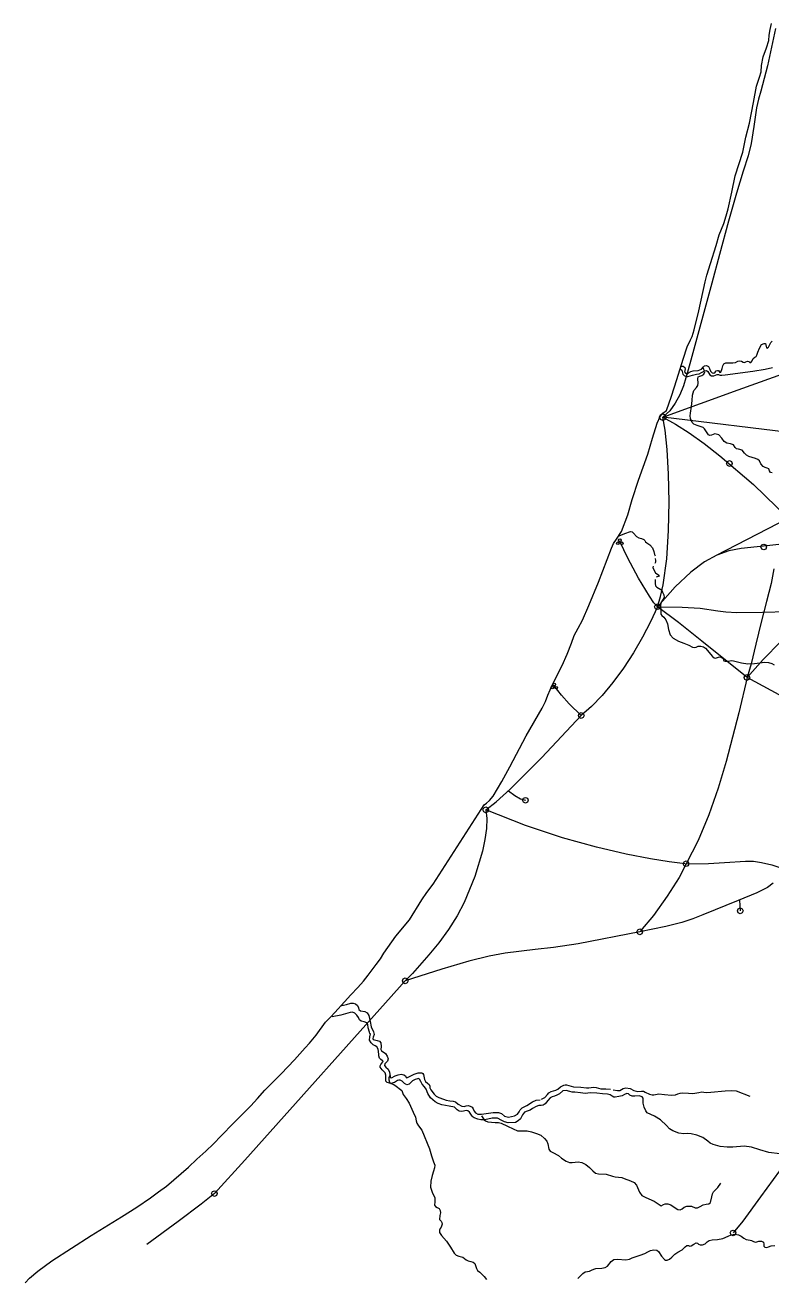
# Model space of a CAD drawing. Extents: x 59 to 518, y 17 to 555.
# Drawn here: x 58.8 to 219.2, y 16.7 to 287 of the extents above; entities that cross this region are included whole.
import ezdxf

# ---------------------------------------------------------------- set-up
doc = ezdxf.new("R2010")
doc.units = 0

msp = doc.modelspace()

# ---------------------------------------------------------------- linework, layer by layer
at = {"layer": '1'}
for p, q in [((218.793531, 286.11229), (219.101814, 287.34542)), ((219.926048, 286.302582), (218.247403, 278.262422)), ((218.485204, 283.704584), (218.573354, 284.87916)), ((218.573354, 284.87916), (218.793531, 286.11229)), ((217.310768, 280.18109), (218.044894, 282.17759)), ((218.044894, 282.17759), (218.485204, 283.704584)), ((216.929064, 278.36054), (217.310768, 280.18109)), ((215.894104, 273.91966), (216.518079, 275.83572)), ((216.518079, 275.83572), (216.833638, 276.987935)), ((218.247403, 278.262422), (216.82355, 272.851641)), ((216.833638, 276.987935), (216.929064, 278.36054)), ((215.226209, 270.37403), (215.894104, 273.91966)), ((214.337737, 265.96988), (215.226209, 270.37403)), ((216.30925, 271.137069), (215.896569, 269.239218)), ((216.82355, 272.851641), (216.30925, 271.137069)), ((215.896569, 269.239218), (215.272435, 265.244304)), ((213.581559, 262.97489), (214.337737, 265.96988)), ((215.272435, 265.244304), (214.743881, 261.568158)), ((212.935624, 259.74486), (213.581559, 262.97489)), ((211.291334, 254.63594), (212.935624, 259.74486)), ((214.743881, 261.568158), (214.10364, 258.912041)), ((214.10364, 258.912041), (213.003433, 255.641486)), ((210.572108, 251.127178), (211.291334, 254.63594)), ((213.003433, 255.641486), (211.57736, 250.93239)), ((209.764514, 247.53031), (210.572108, 251.127178)), ((211.57736, 250.93239), (209.81599, 244.865141)), ((208.825069, 244.3592), (209.340829, 246.024394)), ((209.340829, 246.024394), (209.764514, 247.53031)), ((207.863044, 241.923716), (208.825069, 244.3592)), ((209.81599, 244.865141), (207.883123, 237.754661)), ((207.213229, 239.6909), (207.863044, 241.923716)), ((206.007439, 235.798885), (207.213229, 239.6909)), ((205.178458, 233.291501), (206.007439, 235.798885)), ((207.883123, 237.754661), (206.25823, 231.533741)), ((204.801649, 231.85819), (205.178458, 233.291501)), ((206.25823, 231.533741), (201.74198, 214.992341)), ((203.508456, 225.611154), (204.801649, 231.85819)), ((202.472196, 221.516587), (203.508456, 225.611154)), ((200.994987, 217.884491), (201.691919, 219.36419)), ((201.691919, 219.36419), (202.025883, 220.076233)), ((202.025883, 220.076233), (202.472196, 221.516587)), ((218.951445, 218.830623), (219.216601, 219.108391)), ((200.113507, 215.24552), (200.994987, 217.884491)), ((215.95315, 216.077512), (216.145457, 216.736187)), ((216.145457, 216.736187), (216.492016, 217.621481)), ((216.492016, 217.621481), (216.966369, 218.374487)), ((216.966369, 218.374487), (217.531253, 218.620196)), ((217.531253, 218.620196), (217.784525, 218.57223)), ((217.784525, 218.57223), (217.890292, 218.339915)), ((217.890292, 218.339915), (218.035857, 217.668932)), ((218.035857, 217.668932), (218.208039, 217.555889)), ((218.208039, 217.555889), (218.437802, 217.783233)), ((218.437802, 217.783233), (218.951445, 218.830623)), ((198.772689, 210.88343), (200.113507, 215.24552)), ((199.711, 213.733), (200.140512, 213.700131)), ((200.140512, 213.700131), (200.436972, 213.470313)), ((201.74198, 214.992341), (201.205555, 212.911674)), ((204.050598, 213.109158), (204.486184, 213.601767)), ((204.486184, 213.601767), (204.724132, 213.817711)), ((204.724132, 213.817711), (205.131413, 213.84924)), ((205.131413, 213.84924), (205.538694, 213.65852)), ((205.538694, 213.65852), (205.776644, 213.207715)), ((208.487026, 213.207716), (208.621268, 213.764001)), ((208.621268, 213.764001), (208.867496, 214.205191)), ((208.867496, 214.205191), (209.281468, 214.463027)), ((209.281468, 214.463027), (209.918946, 214.469246)), ((209.918946, 214.469246), (210.767952, 214.415326)), ((210.767952, 214.415326), (211.368284, 214.536097)), ((211.368284, 214.536097), (211.842636, 214.787098)), ((211.842636, 214.787098), (212.275097, 214.844909)), ((212.275097, 214.844909), (212.654195, 214.801535)), ((212.654195, 214.801535), (212.998336, 214.607182)), ((212.998336, 214.607182), (213.294205, 214.512709)), ((213.294205, 214.512709), (213.596822, 214.659172)), ((213.596822, 214.659172), (213.899438, 214.805569)), ((213.899438, 214.805569), (214.195306, 214.710898)), ((214.195306, 214.710898), (214.438204, 214.522708)), ((214.438204, 214.522708), (214.648889, 214.537288)), ((214.648889, 214.537288), (214.948485, 214.887287)), ((214.948485, 214.887287), (215.136647, 215.335755)), ((215.136647, 215.335755), (215.529861, 215.654577)), ((215.529861, 215.654577), (215.784748, 215.808547)), ((215.784748, 215.808547), (215.95315, 216.077512)), ((197.62625, 207.271301), (198.772689, 210.88343)), ((199.501, 213.127), (199.828333, 212.84447)), ((199.828333, 212.84447), (199.962785, 212.287038)), ((199.962785, 212.287038), (200.03178, 211.995434)), ((200.03178, 211.995434), (200.322132, 211.718714)), ((201.205555, 212.911674), (200.172077, 209.471914)), ((200.322132, 211.718714), (200.727908, 211.5301)), ((200.485346, 212.813663), (200.424922, 212.489587)), ((200.424922, 212.489587), (200.582183, 212.203314)), ((200.436972, 213.470313), (200.564032, 213.142005)), ((200.564032, 213.142005), (200.485346, 212.813663)), ((200.582183, 212.203314), (200.8847, 212.090012)), ((200.727908, 211.5301), (201.143175, 211.502815)), ((200.8847, 212.090012), (201.260044, 212.28485)), ((201.143175, 211.502815), (202.12491, 211.799059)), ((201.260044, 212.28485), (201.727672, 212.571619)), ((201.727672, 212.571619), (202.292269, 212.697026)), ((202.12491, 211.799059), (202.991025, 211.976242)), ((202.292269, 212.697026), (203.324494, 212.813663)), ((202.991025, 211.976242), (203.54268, 212.059586)), ((203.228567, 211.017215), (203.349724, 211.419856)), ((203.299122, 210.035262), (203.228567, 211.017215)), ((203.324494, 212.813663), (204.050598, 213.109158)), ((203.349724, 211.419856), (203.658602, 211.607592)), ((203.54268, 212.059586), (204.017605, 212.342425)), ((203.658602, 211.607592), (204.132293, 211.708827)), ((204.017605, 212.342425), (204.729597, 212.740358)), ((204.132293, 211.708827), (204.562857, 211.987003)), ((204.733733, 212.5205), (204.428361, 213.387702)), ((204.562857, 211.987003), (204.733733, 212.5205)), ((204.729597, 212.740358), (205.136097, 212.790099)), ((205.136097, 212.790099), (205.402965, 212.549858)), ((205.402965, 212.549858), (205.871188, 211.850522)), ((205.776644, 213.207715), (205.982269, 212.675286)), ((205.871188, 211.850522), (206.232928, 211.674602)), ((205.982269, 212.675286), (206.328122, 212.314836)), ((206.232928, 211.674602), (206.686015, 211.661566)), ((206.328122, 212.314836), (206.698184, 212.201242)), ((206.686015, 211.661566), (207.443075, 211.902733)), ((206.698184, 212.201242), (206.976434, 212.409381)), ((206.976434, 212.409381), (207.206186, 212.708007)), ((207.206186, 212.708007), (207.469572, 212.823277)), ((207.443075, 211.902733), (207.667486, 211.962049)), ((207.469572, 212.823277), (207.708816, 212.766171)), ((207.667486, 211.962049), (207.814905, 211.868999)), ((207.708816, 212.766171), (207.866138, 212.54767)), ((207.814905, 211.868999), (208.052402, 211.752318)), ((207.866138, 212.54767), (207.999317, 212.373288)), ((207.999317, 212.373288), (208.17645, 212.433194)), ((208.052402, 211.752318), (208.44382, 211.752318)), ((208.17645, 212.433194), (208.487026, 213.207716)), ((208.44382, 211.752318), (209.149465, 211.868999)), ((209.149465, 211.868999), (215.102575, 212.653575)), ((211.94003, 208.663323), (223.316655, 212.742727)), ((215.102575, 212.653575), (217.726709, 213.041542)), ((217.726709, 213.041542), (219.324921, 213.457444)), ((195.75438, 202.76146), (211.94003, 208.663323)), ((200.172077, 209.471914), (199.401754, 207.574157)), ((202.118642, 207.490377), (202.375552, 208.466112)), ((202.375552, 208.466112), (202.97201, 209.153586)), ((202.97201, 209.153586), (203.23419, 209.59234)), ((203.23419, 209.59234), (203.299122, 210.035262)), ((196.551249, 204.21665), (197.62625, 207.271301)), ((198.426541, 205.734767), (197.219562, 204.086457)), ((199.401754, 207.574157), (198.426541, 205.734767)), ((201.913149, 205.016793), (202.015719, 206.320172)), ((202.015719, 206.320172), (202.118642, 207.490377)), ((194.520669, 201.49674), (195.172562, 202.891289)), ((195.028559, 202.761), (195.241196, 203.283639)), ((195.241196, 202.235274), (195.028559, 202.761)), ((195.172562, 202.891289), (195.762047, 203.645946)), ((195.241196, 203.283639), (195.754927, 203.500421)), ((197.219562, 204.086457), (195.75394, 202.761941)), ((195.75395, 202.76098), (195.754, 202.761)), ((196.226506, 199.990832), (195.75395, 202.76098)), ((195.754, 202.761), (198.454663, 201.271048)), ((225.98278, 199.04284), (195.75438, 202.76146)), ((195.754927, 203.500421), (196.268866, 203.283553)), ((195.762047, 203.645946), (196.551249, 204.21665)), ((196.268866, 203.283553), (196.482, 202.761)), ((196.482, 202.761), (196.269011, 202.235274)), ((201.582928, 203.035848), (201.656592, 203.596732)), ((201.682433, 202.48469), (201.582928, 203.035848)), ((201.656592, 203.596732), (201.913149, 205.016793)), ((193.505066, 198.260624), (194.520669, 201.49674)), ((195.754927, 202.018052), (195.241196, 202.235274)), ((196.269011, 202.235274), (195.754927, 202.018052)), ((198.454663, 201.271048), (201.424, 199.373853)), ((202.015719, 201.606012), (201.682433, 202.48469)), ((202.391942, 201.273029), (202.015719, 201.606012)), ((203.100116, 200.940013), (202.391942, 201.273029)), ((204.376859, 200.507112), (203.100116, 200.940013)), ((204.691221, 200.277016), (204.376859, 200.507112)), ((205.00555, 199.840543), (204.691221, 200.277016)), ((192.489729, 194.83031), (193.505066, 198.260624)), ((196.651105, 195.776624), (196.226506, 199.990832)), ((201.424, 199.373853), (204.622705, 197.098569)), ((205.557249, 198.937962), (205.00555, 199.840543)), ((205.831514, 198.802666), (205.557249, 198.937962)), ((206.173112, 198.912606), (205.831514, 198.802666)), ((206.942959, 199.200781), (206.173112, 198.912606)), ((207.744957, 198.964817), (206.942959, 199.200781)), ((208.431329, 198.257103), (207.744957, 198.964817)), ((208.931563, 197.510803), (208.431329, 198.257103)), ((209.509059, 197.158203), (208.931563, 197.510803)), ((190.50637, 189.19046), (192.489729, 194.83031)), ((196.962927, 190.50845), (196.651105, 195.776624)), ((204.622705, 197.098569), (208.011475, 194.47435)), ((210.259552, 197.014005), (209.509059, 197.158203)), ((210.894419, 196.79202), (210.259552, 197.014005)), ((211.279346, 196.241071), (210.894419, 196.79202)), ((211.544056, 195.966125), (211.279346, 196.241071)), ((211.972509, 195.848342), (211.544056, 195.966125)), ((212.774239, 195.666176), (211.972509, 195.848342)), ((213.306359, 195.012261), (212.774239, 195.666176)), ((213.689215, 194.596211), (213.306359, 195.012261)), ((208.011475, 194.47435), (215.201987, 188.295722)), ((209.435211, 192.807), (209.612702, 193.244708)), ((209.612702, 192.370791), (209.435211, 192.807)), ((209.612702, 193.244708), (210.041282, 193.425771)), ((210.041282, 192.188582), (209.612702, 192.370791)), ((210.041282, 193.425771), (210.46966, 193.244721)), ((210.469553, 192.370791), (210.041282, 192.188582)), ((210.647, 192.807), (210.469553, 192.370791)), ((210.46966, 193.244721), (210.647, 192.807)), ((214.249904, 194.278618), (213.689215, 194.596211)), ((215.615989, 193.861151), (214.249904, 194.278618)), ((216.175821, 193.659384), (215.615989, 193.861151)), ((216.514332, 193.389488), (216.175821, 193.659384)), ((216.796729, 192.762251), (216.514332, 193.389488)), ((217.296927, 192.132499), (216.796729, 192.762251)), ((217.720309, 191.907036), (217.296927, 192.132499)), ((197.097146, 184.576405), (196.962927, 190.50845)), ((218.182089, 191.818925), (217.720309, 191.907036)), ((218.508683, 191.625653), (218.182089, 191.818925)), ((218.676329, 191.216252), (218.508683, 191.625653)), ((218.8535, 190.846339), (218.676329, 191.216252)), ((219.208669, 190.771535), (218.8535, 190.846339)), ((189.189499, 185.05662), (190.50637, 189.19046)), ((215.201987, 188.295722), (222.6811, 181.0712)), ((188.200974, 181.741619), (189.189499, 185.05662)), ((196.988942, 178.370582), (197.097146, 184.576405)), ((186.841769, 178.19299), (188.200974, 181.741619)), ((207.2816, 173.10164), (222.681, 181.07123)), ((185.165519, 175.599861), (185.767429, 176.554116)), ((185.767429, 176.554116), (186.841769, 178.19299)), ((185.814082, 175.652), (185.895309, 175.853303)), ((185.895309, 175.853303), (186.091365, 175.93528)), ((186.091365, 175.93528), (186.287421, 175.85316)), ((186.240082, 176.324), (186.321309, 176.525303)), ((186.321309, 176.124019), (186.240082, 176.324)), ((186.287421, 175.85316), (186.369, 175.652)), ((186.321309, 176.525303), (186.517365, 176.60728)), ((186.517365, 176.04072), (186.321309, 176.124019)), ((186.346, 177.231), (187.60356, 177.719949)), ((188.235468, 172.463495), (186.51656, 176.03993)), ((186.517365, 176.60728), (186.713421, 176.52516)), ((186.713597, 176.124019), (186.517365, 176.04072)), ((186.665082, 175.652), (186.746265, 175.853303)), ((186.713421, 176.52516), (186.795, 176.324)), ((186.795, 176.324), (186.713597, 176.124019)), ((186.746265, 175.853303), (186.942012, 175.93528)), ((186.942012, 175.93528), (187.138376, 175.85316)), ((187.138376, 175.85316), (187.22, 175.652)), ((187.60356, 177.719949), (188.80979, 178.208898)), ((188.80979, 178.208898), (189.152314, 178.098192)), ((189.152314, 178.098192), (189.472481, 177.820666)), ((189.472481, 177.820666), (190.10977, 177.092708)), ((190.10977, 177.092708), (190.575326, 176.828368)), ((190.575326, 176.828368), (191.166162, 176.659939)), ((191.166162, 176.659939), (191.673655, 176.497992)), ((191.673655, 176.497992), (191.88918, 176.253099)), ((191.88918, 176.253099), (192.012046, 175.984156)), ((192.012046, 175.984156), (192.308014, 175.774248)), ((192.308014, 175.774248), (192.98349, 175.34752)), ((196.573491, 172.281074), (196.988942, 178.370582)), ((228.9079, 176.32253), (218.7116, 175.20634)), ((181.954749, 167.31722), (184.683829, 174.56785)), ((184.683829, 174.56785), (185.165519, 175.599861)), ((185.895309, 175.452019), (185.814082, 175.652)), ((186.091365, 175.36872), (185.895309, 175.452019)), ((186.287597, 175.452019), (186.091365, 175.36872)), ((186.369, 175.652), (186.287597, 175.452019)), ((186.746265, 175.452019), (186.665082, 175.652)), ((186.942012, 175.36872), (186.746265, 175.452019)), ((187.138553, 175.452019), (186.942012, 175.36872)), ((187.22, 175.652), (187.138553, 175.452019)), ((192.98349, 175.34752), (193.522445, 174.692193)), ((193.522445, 174.692193), (193.804755, 173.87891)), ((193.804755, 173.87891), (193.941633, 173.217365)), ((193.941633, 173.217365), (194.07851, 172.973331)), ((207.337177, 173.125311), (204.659656, 171.650408)), ((209.92712, 174.035662), (207.337177, 173.125311)), ((212.583497, 174.564154), (209.92712, 174.035662)), ((218.7116, 175.20634), (212.583497, 174.564154)), ((216.806211, 174.858), (216.98379, 175.295708)), ((216.98379, 174.421615), (216.806211, 174.858)), ((216.98379, 175.295708), (217.411929, 175.476771)), ((217.411929, 174.239229), (216.98379, 174.421615)), ((217.411929, 175.476771), (217.840241, 175.295721)), ((217.840377, 174.421615), (217.411929, 174.239229)), ((217.840241, 175.295721), (218.018, 174.858)), ((218.018, 174.858), (217.840377, 174.421615)), ((190.53914, 168.135713), (188.235468, 172.463495)), ((193.66772, 170.743481), (193.600092, 170.465658)), ((193.600092, 170.465658), (193.709039, 170.06897)), ((194.150182, 171.606822), (194.009561, 171.29981)), ((194.078, 172.416), (194.159271, 171.975778)), ((194.159271, 171.975778), (194.150182, 171.606822)), ((195.785972, 166.697975), (196.573491, 172.281074)), ((204.659656, 171.650408), (201.740545, 169.428257)), ((192.842879, 164.253088), (190.53914, 168.135713)), ((193.709039, 170.06897), (194.171838, 169.329901)), ((194.113691, 167.896626), (194.081456, 166.979494)), ((194.171838, 169.329901), (194.899218, 168.802323)), ((194.934777, 168.557584), (194.297074, 168.365761)), ((194.899218, 168.802323), (194.934777, 168.557584)), ((201.740545, 169.428257), (198.42583, 166.276166)), ((219.618687, 170.185695), (219.02542, 167.026736)), ((179.869353, 162.258973), (181.954749, 167.31722)), ((194.081456, 166.979494), (194.192917, 166.541203)), ((194.192917, 166.541203), (194.472818, 166.220586)), ((194.472818, 166.220586), (195.28112, 165.71638)), ((198.42583, 166.276166), (194.5615, 162.01144)), ((195.232429, 164.218234), (195.785972, 166.697975)), ((195.28112, 165.71638), (195.584366, 165.447377)), ((195.584366, 165.447377), (195.704718, 165.173546)), ((195.704718, 165.173546), (195.941961, 164.538327)), ((219.02542, 167.026736), (218.02797, 163.13108)), ((178.46846, 159.132537), (179.869353, 162.258973)), ((193.812057, 162.852619), (192.842879, 164.253088)), ((194.56199, 162.01213), (193.812057, 162.852619)), ((193.956211, 162.015), (194.133834, 162.452708)), ((194.133834, 162.452708), (194.562282, 162.633771)), ((194.56156, 162.01138), (195.232429, 164.218234)), ((194.562282, 162.633771), (194.99066, 162.452721)), ((194.99066, 162.452721), (195.168, 162.015)), ((195.294086, 162.871676), (195.242625, 162.156815)), ((196.063845, 164.022436), (195.294086, 162.871676)), ((195.941961, 164.538327), (196.063845, 164.022436)), ((218.02797, 163.13108), (216.851347, 158.67988)), ((194.5615, 162.01144), (193.12136, 158.791088)), ((194.133834, 161.578615), (193.956211, 162.015)), ((194.562282, 161.396229), (194.133834, 161.578615)), ((199.090912, 158.636641), (194.56156, 162.01138)), ((194.990553, 161.578615), (194.562282, 161.396229)), ((194.563622, 162.01255), (199.891612, 161.947815)), ((195.168, 162.015), (194.990553, 161.578615)), ((195.242625, 162.156815), (195.344886, 161.247486)), ((195.344886, 161.247486), (195.293733, 160.678545)), ((195.293733, 160.678545), (195.301825, 160.430423)), ((195.301825, 160.430423), (195.550555, 160.148236)), ((195.550555, 160.148236), (195.984366, 159.769932)), ((195.984366, 159.769932), (196.403791, 159.200104)), ((199.891612, 161.947815), (203.788656, 161.688998)), ((203.788656, 161.688998), (207.580722, 161.121083)), ((207.580722, 161.121083), (209.309933, 160.900589)), ((209.309933, 160.900589), (211.623332, 160.807773)), ((211.623332, 160.807773), (217.159281, 160.854824)), ((217.159281, 160.854824), (222.50175, 160.961539)), ((176.728534, 155.807522), (177.519639, 157.41583)), ((177.519639, 157.41583), (178.46846, 159.132537)), ((193.12136, 158.791088), (191.384002, 155.456143)), ((196.403791, 159.200104), (196.755813, 158.345785)), ((196.755813, 158.345785), (196.987415, 157.114006)), ((196.987415, 157.114006), (197.345886, 155.947175)), ((204.100149, 154.621684), (199.090912, 158.636641)), ((216.851347, 158.67988), (215.748413, 153.975016)), ((175.21706, 151.79292), (176.097239, 154.21191)), ((176.097239, 154.21191), (176.728534, 155.807522)), ((191.384002, 155.456143), (189.411638, 152.106522)), ((197.345886, 155.947175), (197.968972, 155.246933)), ((197.968972, 155.246933), (199.142885, 154.597996)), ((199.142885, 154.597996), (200.239978, 154.179955)), ((200.239978, 154.179955), (201.298705, 153.761915)), ((213.85356, 146.80178), (204.100149, 154.621684)), ((221.115599, 154.573747), (217.3145, 150.651305)), ((174.1171, 149.3704), (175.21706, 151.79292)), ((189.411638, 152.106522), (187.266482, 148.84214)), ((201.298705, 153.761915), (202.113265, 153.316843)), ((202.113265, 153.316843), (202.547168, 153.232038)), ((202.547168, 153.232038), (202.889725, 153.343521)), ((202.889725, 153.343521), (203.303433, 153.517236)), ((203.303433, 153.517236), (203.890378, 153.553203)), ((203.890378, 153.553203), (204.47732, 153.431677)), ((204.47732, 153.431677), (204.891025, 153.132913)), ((204.891025, 153.132913), (206.379035, 151.300943)), ((215.748413, 153.975016), (214.741654, 149.765859)), ((172.13767, 145.4133), (174.1171, 149.3704)), ((187.266482, 148.84214), (185.010747, 145.762915)), ((206.379035, 151.300943), (206.764091, 151.001744)), ((206.764091, 151.001744), (207.057691, 150.949759)), ((207.057691, 150.949759), (207.457125, 151.093863)), ((207.457125, 151.093863), (207.939884, 151.218575)), ((207.939884, 151.218575), (208.393703, 151.11234)), ((208.393703, 151.11234), (208.712784, 150.878509)), ((208.712784, 150.878509), (208.791325, 150.620436)), ((208.791325, 150.620436), (208.865761, 150.416636)), ((208.865761, 150.416636), (209.15689, 150.286753)), ((209.15689, 150.286753), (209.869055, 150.305759)), ((209.869055, 150.305759), (210.407921, 150.477385)), ((210.407921, 150.477385), (210.946785, 150.413003)), ((210.946785, 150.413003), (212.627458, 149.940282)), ((212.627458, 149.940282), (214.006732, 149.749033)), ((217.3145, 150.651305), (213.8535, 146.80183)), ((214.741654, 149.765859), (213.85356, 146.80178)), ((214.006732, 149.749033), (215.463035, 149.784002)), ((215.463035, 149.784002), (217.657175, 150.084568)), ((217.657175, 150.084568), (218.436565, 150.062905)), ((218.436565, 150.062905), (219.158375, 149.83586)), ((219.158375, 149.83586), (219.688406, 149.512397)), ((213.8535, 146.80183), (212.079803, 139.235218)), ((213.214211, 146.801), (213.39179, 147.235621)), ((213.39179, 146.363468), (213.214211, 146.801)), ((213.39179, 147.235621), (213.819929, 147.416243)), ((213.819929, 146.182582), (213.39179, 146.363468)), ((213.819929, 147.416243), (214.248241, 147.235655)), ((214.248377, 146.363468), (213.819929, 146.182582)), ((222.437973, 142.156817), (213.8535, 146.80183)), ((214.248241, 147.235655), (214.426, 146.801)), ((214.426, 146.801), (214.248377, 146.363468)), ((171.03771, 142.99043), (171.505007, 144.161783)), ((171.505007, 144.161783), (172.13767, 145.4133)), ((171.716082, 144.619), (171.797309, 144.818981)), ((171.797309, 144.419019), (171.716082, 144.619)), ((171.797309, 144.818981), (171.993365, 144.90228)), ((171.993365, 144.33572), (171.797309, 144.419019)), ((171.993365, 144.90228), (172.189421, 144.819035)), ((172.189597, 144.419019), (171.993365, 144.33572)), ((172.140435, 145.288), (172.221486, 145.487981)), ((172.221486, 145.088019), (172.140435, 145.288)), ((172.189421, 144.819035), (172.271, 144.619)), ((172.271, 144.619), (172.189597, 144.419019)), ((172.221486, 145.487981), (172.417365, 145.57128)), ((172.417365, 145.00472), (172.221486, 145.088019)), ((172.417365, 145.57128), (172.613796, 145.488035)), ((172.613729, 145.088019), (172.417365, 145.00472)), ((173.947547, 143.009578), (172.419, 145.005)), ((172.566082, 144.619), (172.647309, 144.818981)), ((172.647309, 144.419019), (172.566082, 144.619)), ((172.695, 145.288), (172.613729, 145.088019)), ((172.613796, 145.488035), (172.695, 145.288)), ((172.647309, 144.818981), (172.843365, 144.90228)), ((172.843365, 144.33572), (172.647309, 144.419019)), ((172.843365, 144.90228), (173.039421, 144.819035)), ((173.039597, 144.419019), (172.843365, 144.33572)), ((173.039421, 144.819035), (173.121, 144.619)), ((173.121, 144.619), (173.039597, 144.419019)), ((185.010747, 145.762915), (182.706647, 142.968762)), ((169.82768, 140.243), (170.515111, 141.658252)), ((170.515111, 141.658252), (171.03771, 142.99043)), ((175.636125, 141.130875), (173.947547, 143.009578)), ((178.203, 138.636), (175.636125, 141.130875)), ((182.706647, 142.968762), (180.416393, 140.559598)), ((166.41774, 134.30224), (169.82768, 140.243)), ((169.764427, 129.618375), (178.2023, 138.636341)), ((177.596564, 138.636), (177.774055, 139.070621)), ((177.774055, 138.198292), (177.596564, 138.636)), ((177.774055, 139.070621), (178.202635, 139.251243)), ((178.202635, 138.017229), (177.774055, 138.198292)), ((180.416393, 140.559598), (178.2022, 138.63534)), ((178.202635, 139.251243), (178.630704, 139.070655)), ((178.630729, 138.198292), (178.202635, 138.017229)), ((178.630704, 139.070655), (178.808, 138.636)), ((178.808, 138.636), (178.630729, 138.198292)), ((212.079803, 139.235218), (209.345807, 128.749822)), ((162.89808, 127.59419), (166.41774, 134.30224)), ((161.124495, 124.416285), (162.89808, 127.59419)), ((162.942803, 122.786451), (169.764427, 129.618375)), ((209.345807, 128.749822), (207.599103, 123.017928)), ((159.26836, 121.32146), (161.124495, 124.416285)), ((159.967986, 120.084909), (162.942803, 122.786451)), ((162.585658, 122.44726), (163.971984, 121.43638)), ((207.599103, 123.017928), (205.588808, 117.282755)), ((156.73859, 118.46362), (157.370855, 119.41259)), ((157.270055, 118.790708), (157.698635, 118.971771)), ((157.370855, 119.41259), (157.83855, 119.78371)), ((157.6978, 118.353041), (159.967986, 120.084909)), ((157.698635, 118.971771), (158.126704, 118.790721)), ((157.83855, 119.78371), (158.512046, 120.3478)), ((158.512046, 120.3478), (159.26836, 121.32146)), ((163.971984, 121.43638), (165.168119, 120.7414)), ((165.168119, 120.7414), (166.222438, 120.4255)), ((165.617211, 120.425), (165.794834, 120.862708)), ((165.794834, 119.987292), (165.617211, 120.425)), ((165.794834, 120.862708), (166.223282, 121.043771)), ((166.223282, 119.806229), (165.794834, 119.987292)), ((166.223282, 121.043771), (166.65166, 120.862721)), ((166.651553, 119.987292), (166.223282, 119.806229)), ((166.829, 120.425), (166.651553, 119.987292)), ((166.65166, 120.862721), (166.829, 120.425)), ((146.39909, 102.40342), (156.73859, 118.46362)), ((157.092564, 118.353), (157.270055, 118.790708)), ((157.270055, 117.915292), (157.092564, 118.353)), ((157.698635, 117.734229), (157.270055, 117.915292)), ((157.697578, 118.35188), (157.901278, 116.480075)), ((166.204566, 115.002701), (157.6978, 118.353041)), ((158.12673, 117.915292), (157.698635, 117.734229)), ((157.901278, 116.480075), (157.836324, 114.347502)), ((158.126704, 118.790721), (158.304, 118.353)), ((158.304, 118.353), (158.12673, 117.915292)), ((205.588808, 117.282755), (203.307087, 111.786443)), ((157.836324, 114.347502), (157.525664, 111.996043)), ((174.189502, 112.35176), (166.204566, 115.002701)), ((157.525664, 111.996043), (156.992245, 109.467582)), ((181.463852, 110.322334), (174.189502, 112.35176)), ((203.307087, 111.786443), (200.7461, 106.77113)), ((156.992245, 109.467582), (155.348928, 104.047187)), ((187.838862, 108.836541), (181.463852, 110.322334)), ((193.125778, 107.816498), (187.838862, 108.836541)), ((197.135842, 107.184322), (193.125778, 107.816498)), ((200.5704, 106.772041), (197.135842, 107.184322)), ((200.7461, 106.77113), (199.246478, 103.837429)), ((200.143917, 106.773), (200.321055, 107.209385)), ((200.321055, 106.335292), (200.143917, 106.773)), ((200.321055, 107.209385), (200.749282, 107.391771)), ((200.749282, 106.154229), (200.321055, 106.335292)), ((200.747, 106.772), (205.530526, 106.848432)), ((200.749282, 107.391771), (201.17766, 107.209596)), ((201.177553, 106.335292), (200.749282, 106.154229)), ((201.355, 106.773), (201.177553, 106.335292)), ((201.17766, 107.209596), (201.355, 106.773)), ((205.530526, 106.848432), (209.024092, 107.023161)), ((209.024092, 107.023161), (213.510638, 107.340105)), ((213.510638, 107.340105), (215.188261, 107.318617)), ((215.188261, 107.318617), (216.945214, 107.068021)), ((216.945214, 107.068021), (219.12382, 106.506466)), ((219.12382, 106.506466), (222.0664, 105.5521)), ((155.348928, 104.047187), (153.089958, 98.42138)), ((199.246478, 103.837429), (196.698779, 99.789565)), ((143.97939, 98.99595), (145.065281, 100.576522)), ((145.065281, 100.576522), (146.39909, 102.40342)), ((215.92777, 100.548595), (211.954509, 98.866748)), ((218.23327, 101.64244), (215.92777, 100.548595)), ((219.452075, 102.583895), (218.23327, 101.64244)), ((141.33921, 94.70371), (143.97939, 98.99595)), ((153.089958, 98.42138), (151.586178, 95.549599)), ((196.698779, 99.789565), (193.720735, 95.629659)), ((211.954509, 98.866748), (204.34197, 95.77752)), ((212.1772, 98.954541), (212.382516, 96.653021)), ((138.36953, 91.18546), (141.33921, 94.70371)), ((151.586178, 95.549599), (149.700395, 92.63576)), ((193.720735, 95.629659), (190.93008, 92.35983)), ((202.195999, 94.936448), (199.851162, 94.173134)), ((204.34197, 95.77752), (202.195999, 94.936448)), ((211.777564, 96.6523), (211.955055, 97.088685)), ((211.955055, 96.214592), (211.777564, 96.6523)), ((211.955055, 97.088685), (212.383635, 97.271071)), ((212.383635, 96.033529), (211.955055, 96.214592)), ((212.383635, 97.271071), (212.811704, 97.088709)), ((212.811597, 96.214592), (212.383635, 96.033529)), ((212.989, 96.6523), (212.811597, 96.214592)), ((212.811704, 97.088709), (212.989, 96.6523)), ((149.700395, 92.63576), (147.612148, 89.810846)), ((190.79287, 92.14886), (177.51827, 89.56724)), ((190.187917, 92.1491), (190.365364, 92.586808)), ((190.365364, 91.711392), (190.187917, 92.1491)), ((190.365364, 92.586808), (190.793635, 92.767871)), ((196.364454, 93.304847), (190.79287, 92.14886)), ((190.793635, 92.767871), (191.221704, 92.586821)), ((191.399, 92.1491), (191.221597, 91.711392)), ((191.221704, 92.586821), (191.399, 92.1491)), ((199.851162, 94.173134), (196.364454, 93.304847)), ((135.83977, 87.55644), (138.36953, 91.18546)), ((147.612148, 89.810846), (145.500977, 87.205837)), ((177.51827, 89.56724), (172.274702, 88.786115)), ((190.793635, 91.530329), (190.365364, 91.711392)), ((191.221597, 91.711392), (190.793635, 91.530329)), ((135.056074, 86.345181), (135.83977, 87.55644)), ((145.500977, 87.205837), (141.928024, 83.179461)), ((158.43251, 86.914658), (154.054736, 85.827545)), ((161.903345, 87.567569), (158.43251, 86.914658)), ((168.284392, 88.316796), (161.903345, 87.567569)), ((172.274702, 88.786115), (168.284392, 88.316796)), ((132.43018, 82.82535), (134.18983, 85.13392)), ((134.18983, 85.13392), (135.056074, 86.345181)), ((148.229972, 84.11973), (140.41817, 81.60471)), ((154.054736, 85.827545), (148.229972, 84.11973)), ((140.417858, 81.60448), (105.965545, 43.039367)), ((130.22991, 80.18517), (131.45387, 81.50513)), ((131.45387, 81.50513), (132.43018, 82.82535)), ((139.812211, 81.6054), (139.989834, 82.041609)), ((139.989834, 81.167692), (139.812211, 81.6054)), ((139.989834, 82.041609), (140.418282, 82.223818)), ((140.418282, 80.986629), (139.989834, 81.167692)), ((141.928024, 83.179461), (140.417858, 81.60448)), ((140.418282, 82.223818), (140.84666, 82.041615)), ((140.846553, 81.167692), (140.418282, 80.986629)), ((141.024, 81.6054), (140.846553, 81.167692)), ((140.84666, 82.041615), (141.024, 81.6054)), ((127.3703, 77.10578), (128.717554, 78.603934)), ((128.717554, 78.603934), (130.22991, 80.18517)), ((125.28045, 74.79721), (127.3703, 77.10578)), ((126.528205, 76.20902), (127.792689, 76.513466)), ((127.792689, 76.513466), (128.737295, 76.799921)), ((128.737295, 76.799921), (129.194306, 76.837514)), ((129.194306, 76.837514), (129.728509, 76.639231)), ((129.728509, 76.639231), (130.172093, 76.275055)), ((130.172093, 76.275055), (130.357245, 75.814968)), ((130.357245, 75.814968), (130.465145, 75.415261)), ((123.30067, 72.7063), (124.331704, 73.83338)), ((124.331704, 73.83338), (125.28045, 74.79721)), ((126.580629, 74.258983), (124.694068, 73.88451)), ((128.553448, 74.807022), (126.580629, 74.258983)), ((129.083496, 74.847357), (128.553448, 74.807022)), ((129.597405, 74.649467), (129.083496, 74.847357)), ((130.035775, 74.256511), (129.597405, 74.649467)), ((130.339208, 73.711652), (130.035775, 74.256511)), ((130.592904, 73.228232), (130.339208, 73.711652)), ((130.465145, 75.415261), (130.756897, 75.162595)), ((130.900609, 72.949963), (130.592904, 73.228232)), ((130.756897, 75.162595), (131.700265, 74.992292)), ((131.700265, 74.992292), (132.189732, 74.745673)), ((132.189732, 74.745673), (132.560072, 74.154666)), ((132.560072, 74.154666), (132.876425, 72.832592)), ((121.265725, 69.95698), (123.30067, 72.7063)), ((131.548528, 72.792315), (130.900609, 72.949963)), ((132.124789, 72.590527), (131.548528, 72.792315)), ((132.354976, 72.215172), (132.124789, 72.590527)), ((132.462881, 71.488188), (132.354976, 72.215172)), ((132.700697, 70.545832), (132.462881, 71.488188)), ((132.823061, 70.31402), (132.700697, 70.545832)), ((132.94989, 70.235698), (132.823061, 70.31402)), ((132.876425, 72.832592), (133.118298, 71.715613)), ((133.118298, 71.715613), (133.601735, 70.658432)), ((133.601735, 70.658432), (133.761675, 70.095356)), ((118.90084, 67.20792), (119.866672, 68.221477)), ((119.866672, 68.221477), (121.265725, 69.95698)), ((132.756464, 68.882991), (132.810411, 69.578165)), ((133.06516, 68.298247), (132.756464, 68.882991)), ((132.810411, 69.578165), (132.94989, 70.235698)), ((133.535846, 67.874832), (133.06516, 68.298247)), ((133.499077, 69.532012), (133.421951, 69.190954)), ((133.421951, 69.190954), (133.54829, 68.983708)), ((133.761675, 70.095356), (133.499077, 69.532012)), ((133.967871, 67.663645), (133.535846, 67.874832)), ((133.54829, 68.983708), (134.382783, 68.795766)), ((134.29543, 67.40981), (133.967871, 67.663645)), ((134.382783, 68.795766), (134.864131, 68.63108)), ((134.864131, 68.63108), (135.132126, 68.30986)), ((135.132126, 68.30986), (135.217101, 67.520476)), ((116.604837, 64.650862), (118.90084, 67.20792)), ((134.558199, 66.923605), (134.29543, 67.40981)), ((134.716464, 65.880355), (134.558199, 66.923605)), ((134.728266, 65.453497), (134.716464, 65.880355)), ((134.896601, 65.015525), (134.728266, 65.453497)), ((135.162104, 64.664336), (134.896601, 65.015525)), ((135.217101, 67.520476), (135.135918, 66.870484)), ((135.135918, 66.870484), (135.272713, 66.593872)), ((135.272713, 66.593872), (135.658778, 66.342196)), ((135.658778, 66.342196), (136.165415, 65.956064)), ((136.165415, 65.956064), (136.542968, 65.389917)), ((136.542968, 65.389917), (136.709055, 64.808227)), ((113.73125, 61.59877), (116.604837, 64.650862)), ((135.019969, 63.348641), (135.177544, 63.633874)), ((135.040623, 63.03609), (135.019969, 63.348641)), ((135.46541, 62.479584), (135.040623, 63.03609)), ((135.46541, 64.497825), (135.162104, 64.664336)), ((135.177544, 63.633874), (135.602067, 64.173535)), ((135.63896, 64.386745), (135.46541, 64.497825)), ((136.055783, 61.817817), (135.46541, 62.479584)), ((135.602067, 64.173535), (135.63896, 64.386745)), ((135.997576, 63.762163), (135.947234, 63.435667)), ((135.947234, 63.435667), (136.259205, 63.086416)), ((136.58129, 64.375466), (135.997576, 63.762163)), ((136.259205, 63.086416), (136.714673, 62.600862)), ((136.709055, 64.808227), (136.58129, 64.375466)), ((136.714673, 62.600862), (137.004182, 61.979842)), ((110.21124, 58.077), (113.73125, 61.59877)), ((136.226913, 61.297741), (136.055783, 61.817817)), ((136.214356, 60.637734), (136.226913, 61.297741)), ((136.255708, 60.053825), (136.214356, 60.637734)), ((136.545437, 59.723024), (136.255708, 60.053825)), ((137.308316, 59.542004), (136.545437, 59.723024)), ((136.911216, 60.846058), (136.843135, 60.301501)), ((136.843135, 60.301501), (136.986523, 59.832748)), ((137.145421, 61.337697), (136.911216, 60.846058)), ((136.986523, 59.832748), (137.38672, 59.568517)), ((137.004182, 61.979842), (137.145381, 60.992336)), ((137.145381, 60.992336), (137.196832, 60.814095)), ((137.196832, 60.814095), (137.437128, 60.771586)), ((138.071771, 59.773118), (137.308316, 59.542004)), ((137.38672, 59.568517), (137.939279, 59.332477)), ((137.437128, 60.771586), (138.272861, 61.154613)), ((138.748706, 60.178061), (138.071771, 59.773118)), ((138.272861, 61.154613), (138.850402, 61.426869)), ((139.006903, 60.288574), (138.748706, 60.178061)), ((138.850402, 61.426869), (139.511021, 61.517621)), ((139.346094, 60.248837), (139.006903, 60.288574)), ((139.760888, 60.014698), (139.346094, 60.248837)), ((139.511021, 61.517621), (140.096101, 61.426869)), ((140.245896, 59.542004), (139.760888, 60.014698)), ((140.096101, 61.426869), (140.447021, 61.154613)), ((140.759019, 59.235706), (140.245896, 59.542004)), ((140.447021, 61.154613), (140.600573, 60.860182)), ((140.600573, 60.860182), (140.769239, 60.732207)), ((140.769239, 60.732207), (141.574851, 61.154613)), ((141.974146, 60.119147), (141.239666, 59.377081)), ((141.574851, 61.154613), (142.353739, 61.578088)), ((142.557241, 60.435764), (141.974146, 60.119147)), ((142.353739, 61.578088), (143.215707, 61.828592)), ((143.010956, 60.578815), (142.557241, 60.435764)), ((143.2007, 60.602446), (143.010956, 60.578815)), ((143.449943, 60.464384), (143.2007, 60.602446)), ((143.215707, 61.828592), (143.941812, 61.822451)), ((143.759549, 60.0052), (143.449943, 60.464384)), ((144.02594, 59.363231), (143.759549, 60.0052)), ((143.941812, 61.822451), (144.185496, 61.696991)), ((144.185496, 61.696991), (144.313111, 61.475993)), ((144.313111, 61.475993), (144.544488, 60.430714)), ((144.544488, 60.430714), (144.777305, 59.982158)), ((144.777305, 59.982158), (145.198934, 59.623563)), ((145.198934, 59.623563), (145.550085, 59.307453)), ((108.685123, 56.34526), (110.21124, 58.077)), ((137.939279, 59.332477), (138.484298, 58.953628)), ((138.484298, 58.953628), (139.40037, 58.279467)), ((139.40037, 58.279467), (139.647055, 58.068832)), ((139.647055, 58.068832), (139.742696, 57.805379)), ((139.742696, 57.805379), (139.964108, 57.152697)), ((139.964108, 57.152697), (140.608278, 56.286013)), ((141.239666, 59.377081), (140.759019, 59.235706)), ((144.508495, 58.85091), (144.02594, 59.363231)), ((144.904487, 58.32646), (144.508495, 58.85091)), ((145.257088, 57.41334), (144.904487, 58.32646)), ((145.862008, 56.468381), (145.257088, 57.41334)), ((145.550085, 59.307453), (145.652032, 58.960518)), ((145.652032, 58.960518), (145.708669, 58.583156)), ((145.708669, 58.583156), (145.923891, 58.175763)), ((145.923891, 58.175763), (146.648715, 57.218766)), ((146.648715, 57.218766), (147.079042, 56.804562)), ((147.079042, 56.804562), (147.615101, 56.564983)), ((170.385671, 56.529715), (170.96969, 57.20484)), ((170.96969, 57.20484), (171.280343, 57.547276)), ((171.280343, 57.547276), (171.764761, 57.828726)), ((171.764761, 57.828726), (172.74134, 58.089605)), ((172.444188, 56.8362), (171.977101, 56.698827)), ((172.967049, 56.999513), (172.444188, 56.8362)), ((172.74134, 58.089605), (173.19693, 58.32257)), ((173.516896, 57.319062), (172.967049, 56.999513)), ((173.19693, 58.32257), (173.788383, 58.805036)), ((174.287448, 57.93157), (173.516896, 57.319062)), ((173.788383, 58.805036), (174.440159, 59.212362)), ((174.949834, 58.067301), (174.287448, 57.93157)), ((174.440159, 59.212362), (174.765063, 59.286397)), ((174.765063, 59.286397), (175.07672, 59.219905)), ((175.784988, 57.814095), (174.949834, 58.067301)), ((175.07672, 59.219905), (176.516579, 58.795073)), ((176.249354, 57.680828), (175.784988, 57.814095)), ((176.864927, 57.649922), (176.249354, 57.680828)), ((176.516579, 58.795073), (178.13741, 58.735895)), ((178.031118, 57.527287), (176.864927, 57.649922)), ((179.082479, 57.418279), (178.031118, 57.527287)), ((178.13741, 58.735895), (179.34545, 58.635221)), ((180.220098, 57.527287), (179.082479, 57.418279)), ((179.34545, 58.635221), (179.813559, 58.577989)), ((179.813559, 58.577989), (180.31193, 58.65652)), ((181.57379, 57.48491), (180.220098, 57.527287)), ((180.31193, 58.65652), (180.854336, 58.730477)), ((180.854336, 58.730477), (181.389134, 58.654712)), ((181.389134, 58.654712), (182.40601, 58.414515)), ((182.754448, 57.354426), (181.57379, 57.48491)), ((182.40601, 58.414515), (183.483304, 58.402829)), ((183.841884, 57.245463), (182.754448, 57.354426)), ((183.483304, 58.402829), (184.49974, 58.331613)), ((184.447614, 57.10266), (183.841884, 57.245463)), ((184.885928, 56.836197), (184.447614, 57.10266)), ((185.198979, 56.633069), (184.885928, 56.836197)), ((185.065178, 58.175852), (185.981471, 58.004138)), ((186.268108, 56.777283), (185.533759, 56.634365)), ((185.981471, 58.004138), (186.481075, 58.050738)), ((186.981024, 56.892641), (186.268108, 56.777283)), ((186.481075, 58.050738), (186.837178, 58.255227)), ((186.837178, 58.255227), (187.217357, 58.497579)), ((187.477778, 57.181565), (186.981024, 56.892641)), ((187.217357, 58.497579), (187.763528, 58.618455)), ((188.017789, 57.405843), (187.477778, 57.181565)), ((187.763528, 58.618455), (188.689608, 58.497232)), ((188.360721, 57.336644), (188.017789, 57.405843)), ((188.687448, 57.067618), (188.360721, 57.336644)), ((189.11929, 56.826132), (188.687448, 57.067618)), ((188.689608, 58.497232), (189.50505, 58.053439)), ((189.702474, 56.800478), (189.11929, 56.826132)), ((189.50505, 58.053439), (190.380818, 57.850945)), ((190.674638, 56.922274), (189.702474, 56.800478)), ((190.380818, 57.850945), (191.176154, 57.923)), ((191.301082, 56.706375), (190.674638, 56.922274)), ((191.176154, 57.923), (191.592774, 57.863943)), ((191.592774, 57.863943), (191.911168, 57.691843)), ((191.911168, 57.691843), (192.847305, 57.228779)), ((192.847305, 57.228779), (193.417356, 57.102832)), ((193.417356, 57.102832), (193.844038, 57.128458)), ((193.844038, 57.128458), (194.880938, 57.288795)), ((194.880938, 57.288795), (196.099338, 57.207833)), ((196.099338, 57.207833), (197.609225, 57.036428)), ((197.609225, 57.036428), (198.432165, 57.083066)), ((198.432165, 57.083066), (198.998458, 57.287561)), ((198.998458, 57.287561), (199.464107, 57.494685)), ((199.464107, 57.494685), (200.065652, 57.550203)), ((200.065652, 57.550203), (201.253758, 57.449838)), ((201.253758, 57.449838), (202.199996, 57.379547)), ((202.199996, 57.379547), (203.508708, 57.612468)), ((203.508708, 57.612468), (204.149199, 57.72642)), ((204.149199, 57.72642), (204.585827, 57.681921)), ((204.585827, 57.681921), (205.128156, 57.622538)), ((205.128156, 57.622538), (206.085748, 57.691842)), ((206.085748, 57.691842), (209.116281, 57.994349)), ((209.116281, 57.994349), (210.537089, 58.032162)), ((210.537089, 58.032162), (211.482178, 57.933847)), ((211.482178, 57.933847), (214.461728, 56.807077)), ((103.50177, 51.03733), (107.24156, 54.77677)), ((107.24156, 54.77677), (108.685123, 56.34526)), ((140.608278, 56.286013), (141.252448, 55.300267)), ((141.252448, 55.300267), (142.138537, 53.406383)), ((146.812478, 55.56761), (145.862008, 56.468381)), ((147.451423, 55.207144), (146.812478, 55.56761)), ((148.252425, 54.964582), (147.451423, 55.207144)), ((147.615101, 56.564983), (148.631895, 56.141298)), ((149.865408, 54.703659), (148.252425, 54.964582)), ((148.631895, 56.141298), (149.189405, 55.929885)), ((149.189405, 55.929885), (149.950841, 55.839321)), ((150.966953, 54.452702), (149.865408, 54.703659)), ((149.950841, 55.839321), (150.704725, 55.77113)), ((150.704725, 55.77113), (151.209374, 55.597008)), ((151.593308, 53.898269), (150.966953, 54.452702)), ((151.209374, 55.597008), (151.803271, 55.113659)), ((151.803271, 55.113659), (152.588552, 54.701968)), ((152.588552, 54.701968), (153.071778, 54.628084)), ((153.071778, 54.628084), (153.494481, 54.712552)), ((153.494481, 54.712552), (153.91487, 54.792897)), ((153.91487, 54.792897), (154.380569, 54.691474)), ((154.380569, 54.691474), (154.785812, 54.439106)), ((154.785812, 54.439106), (155.024831, 54.066617)), ((155.024831, 54.066617), (155.188349, 53.61885)), ((165.103362, 53.88582), (165.545034, 54.288073)), ((165.545034, 54.288073), (166.541581, 54.792277)), ((166.541581, 54.792277), (167.769995, 55.57844)), ((167.721208, 54.185435), (167.217001, 53.790898)), ((168.563505, 54.632801), (167.721208, 54.185435)), ((167.769995, 55.57844), (168.557751, 55.971191)), ((168.557751, 55.971191), (169.360621, 56.001597)), ((169.138592, 54.802426), (168.563505, 54.632801)), ((169.621968, 54.821139), (169.138592, 54.802426)), ((170.049382, 54.892751), (169.621968, 54.821139)), ((169.681, 56.1578), (170.385671, 56.529715)), ((170.493067, 55.186614), (170.049382, 54.892751)), ((171.062008, 55.857949), (170.493067, 55.186614)), ((171.558632, 56.432535), (171.062008, 55.857949)), ((171.977101, 56.698827), (171.558632, 56.432535)), ((185.533759, 56.634365), (185.198979, 56.633069)), ((191.52514, 56.412093), (191.301082, 56.706375)), ((191.538589, 55.971893), (191.52514, 56.412093)), ((191.539935, 55.284817), (191.538589, 55.971893)), ((191.743818, 54.427614), (191.539935, 55.284817)), ((192.061074, 53.651373), (191.743818, 54.427614)), ((142.138537, 53.406383), (142.589024, 52.286106)), ((142.589024, 52.286106), (142.782798, 51.512497)), ((142.782798, 51.512497), (142.926296, 51.006256)), ((151.964079, 53.628378), (151.593308, 53.898269)), ((152.529318, 53.552857), (151.964079, 53.628378)), ((153.551578, 53.725761), (152.529318, 53.552857)), ((153.870217, 53.674169), (153.551578, 53.725761)), ((154.199672, 53.357993), (153.870217, 53.674169)), ((154.761248, 52.516091), (154.199672, 53.357993)), ((154.983649, 52.279692), (154.761248, 52.516091)), ((155.243755, 52.177734), (154.983649, 52.279692)), ((155.188349, 53.61885), (155.487895, 53.201213)), ((156.028418, 51.883562), (155.243755, 52.177734)), ((155.487895, 53.201213), (155.998909, 52.934585)), ((155.998909, 52.934585), (156.796831, 52.939847)), ((156.675444, 51.707472), (156.028418, 51.883562)), ((157.489885, 51.731604), (156.675444, 51.707472)), ((156.796831, 52.939847), (159.293169, 53.291919)), ((156.796868, 52.59416), (157.360209, 51.7385)), ((157.360209, 51.7385), (157.657141, 51.495414)), ((159.080998, 52.056423), (157.489885, 51.731604)), ((157.657141, 51.495414), (158.165638, 51.30511)), ((160.204194, 52.104754), (159.080998, 52.056423)), ((159.293169, 53.291919), (160.44331, 53.313504)), ((161.154618, 51.593227), (160.204194, 52.104754)), ((160.44331, 53.313504), (161.065081, 53.102124)), ((161.065081, 53.102124), (161.709295, 52.518234)), ((161.751428, 51.279437), (161.154618, 51.593227)), ((161.709295, 52.518234), (162.595071, 52.297087)), ((162.595071, 52.297087), (163.90396, 52.617938)), ((163.90396, 52.617938), (164.520602, 52.97485)), ((164.698894, 51.483891), (164.092188, 51.192472)), ((164.520602, 52.97485), (164.850371, 53.423507)), ((165.143509, 51.932867), (164.698894, 51.483891)), ((164.850371, 53.423507), (165.103362, 53.88582)), ((165.589728, 52.802902), (165.143509, 51.932867)), ((166.021614, 53.379561), (165.589728, 52.802902)), ((166.626538, 53.611467), (166.021614, 53.379561)), ((167.217001, 53.790898), (166.626538, 53.611467)), ((192.40254, 53.207183), (192.061074, 53.651373)), ((193.975837, 52.534657), (192.40254, 53.207183)), ((195.209333, 51.762511), (193.975837, 52.534657)), ((196.52121, 50.501383), (195.209333, 51.762511)), ((100.86194, 48.2899), (103.50177, 51.03733)), ((142.926296, 51.006256), (143.266147, 50.476965)), ((143.266147, 50.476965), (143.991058, 49.500967)), ((143.991058, 49.500967), (145.601488, 45.471547)), ((158.165638, 51.30511), (159.695764, 51.174186)), ((159.695764, 51.174186), (160.430649, 51.135496)), ((160.430649, 51.135496), (160.984328, 50.98373)), ((160.984328, 50.98373), (162.363773, 50.380217)), ((162.515453, 51.11173), (161.751428, 51.279437)), ((162.363773, 50.380217), (163.561718, 49.77406)), ((164.092188, 51.192472), (162.515453, 51.11173)), ((163.561718, 49.77406), (164.518006, 49.392179)), ((164.518006, 49.392179), (165.655798, 49.373305)), ((165.655798, 49.373305), (166.612043, 49.371497)), ((166.612043, 49.371497), (167.508228, 49.1313)), ((167.508228, 49.1313), (168.60563, 48.798367)), ((168.60563, 48.798367), (169.521528, 48.405638)), ((197.182006, 49.831767), (196.52121, 50.501383)), ((197.854959, 49.356536), (197.182006, 49.831767)), ((199.156327, 48.859651), (197.854959, 49.356536)), ((200.263292, 48.75157), (199.156327, 48.859651)), ((201.01383, 48.773133), (200.263292, 48.75157)), ((201.827356, 48.699349), (201.01383, 48.773133)), ((203.029686, 48.44188), (201.827356, 48.699349)), ((97.56206, 44.98932), (99.211997, 46.598205)), ((99.211997, 46.598205), (100.86194, 48.2899)), ((169.521528, 48.405638), (170.347158, 47.690561)), ((170.347158, 47.690561), (170.812808, 47.148244)), ((170.812808, 47.148244), (171.051878, 46.553208)), ((171.051878, 46.553208), (171.243348, 45.445489)), ((204.318404, 47.94655), (203.029686, 48.44188)), ((205.39109, 47.159183), (204.318404, 47.94655)), ((205.902667, 46.735895), (205.39109, 47.159183)), ((206.545121, 46.409964), (205.902667, 46.735895)), ((208.055346, 46.006752), (206.545121, 46.409964)), ((209.587136, 45.862698), (208.055346, 46.006752)), ((213.210431, 46.037003), (210.80586, 45.890953)), ((214.77465, 45.86089), (213.210431, 46.037003)), ((93.82227, 41.57832), (95.650891, 43.283687)), ((95.650891, 43.283687), (97.56206, 44.98932)), ((145.601488, 45.471547), (146.074871, 44.012195)), ((146.074871, 44.012195), (146.487664, 42.734347)), ((171.243348, 45.445489), (171.53904, 45.012544)), ((171.53904, 45.012544), (172.098918, 44.700778)), ((172.098918, 44.700778), (173.296861, 44.067941)), ((173.296861, 44.067941), (173.951348, 43.494638)), ((173.951348, 43.494638), (174.967962, 42.8592)), ((210.80586, 45.890953), (209.587136, 45.862698)), ((216.56565, 45.317338), (214.77465, 45.86089)), ((218.484453, 44.726717), (216.56565, 45.317338)), ((220.856866, 44.394957), (218.484453, 44.726717)), ((89.09294, 37.51045), (93.82227, 41.57832)), ((105.965545, 43.039367), (99.407158, 35.86798)), ((146.487664, 40.722817), (146.16553, 39.779469)), ((146.487664, 42.734347), (146.729228, 41.969748)), ((146.691459, 41.398819), (146.487664, 40.722817)), ((146.729228, 41.969748), (146.691459, 41.398819)), ((174.967962, 42.8592), (175.683999, 42.575678)), ((175.683999, 42.575678), (176.286728, 42.526971)), ((176.286728, 42.526971), (177.525065, 42.687573)), ((177.525065, 42.687573), (178.31416, 42.548303)), ((178.31416, 42.548303), (179.186198, 42.122689)), ((179.186198, 42.122689), (179.999069, 41.457451)), ((179.999069, 41.457451), (180.676108, 40.785135)), ((180.676108, 40.785135), (181.292758, 40.278714)), ((222.140068, 42.638982), (216.751693, 35.192682)), ((145.903688, 38.556853), (145.853313, 37.288862)), ((146.16553, 39.779469), (145.903688, 38.556853)), ((181.292758, 40.278714), (181.924458, 40.111159)), ((181.924458, 40.111159), (183.535502, 40.019746)), ((183.535502, 40.019746), (184.904718, 39.627502)), ((184.904718, 39.627502), (185.475688, 39.461487)), ((185.475688, 39.461487), (186.213079, 39.385497)), ((186.213079, 39.385497), (186.92044, 39.309507)), ((186.92044, 39.309507), (187.401318, 39.143492)), ((187.401318, 39.143492), (188.760214, 38.630863)), ((188.760214, 38.630863), (189.564281, 38.249978)), ((189.564281, 38.249978), (190.058788, 37.695692)), ((207.565829, 37.170237), (208.179878, 38.096452)), ((85.683, 34.98069), (87.387838, 36.285788)), ((87.387838, 36.285788), (89.09294, 37.51045)), ((99.407158, 35.86798), (96.555934, 33.575279)), ((98.801211, 35.8696), (98.978834, 36.307308)), ((98.978834, 35.434979), (98.801211, 35.8696)), ((98.978834, 36.307308), (99.407282, 36.488371)), ((99.407282, 35.254357), (98.978834, 35.434979)), ((99.407282, 36.488371), (99.835548, 36.307321)), ((99.835553, 35.434979), (99.407282, 35.254357)), ((99.835548, 36.307321), (100.013, 35.8696)), ((100.013, 35.8696), (99.835553, 35.434979)), ((145.853313, 37.288862), (146.165579, 36.209387)), ((146.165579, 36.209387), (146.779499, 34.952665)), ((190.058788, 37.695692), (190.703003, 36.183954)), ((190.703003, 36.183954), (191.259282, 35.497307)), ((191.259282, 35.497307), (192.072438, 35.037872)), ((206.005364, 33.990832), (206.267301, 35.208047)), ((206.267301, 35.208047), (206.390729, 35.835556)), ((206.390729, 35.835556), (206.649888, 36.244022)), ((206.649888, 36.244022), (207.565829, 37.170237)), ((216.751693, 35.192682), (212.900077, 29.985179)), ((79.41345, 30.90964), (82.713192, 32.943975)), ((82.713192, 32.943975), (85.683, 34.98069)), ((96.555934, 33.575279), (91.631209, 29.878962)), ((146.729317, 34.118477), (146.709033, 33.362036)), ((146.709033, 33.362036), (146.910391, 33.109029)), ((146.779499, 34.952665), (146.729317, 34.118477)), ((146.910391, 33.109029), (147.293055, 32.908807)), ((147.293055, 32.908807), (147.686881, 32.654593)), ((147.686881, 32.654593), (147.907108, 32.264681)), ((192.072438, 35.037872), (193.914638, 34.241259)), ((193.914638, 34.241259), (194.971558, 33.506822)), ((194.971558, 33.506822), (195.384616, 33.234699)), ((195.384616, 33.234699), (195.857734, 33.506822)), ((195.857734, 33.506822), (196.241534, 33.692096)), ((196.241534, 33.692096), (196.814114, 33.666365)), ((196.814114, 33.666365), (197.431936, 33.459792)), ((197.431936, 33.459792), (197.951464, 33.10254)), ((197.951464, 33.10254), (198.948104, 32.439759)), ((198.948104, 32.439759), (199.45785, 32.380228)), ((199.45785, 32.380228), (199.884684, 32.622058)), ((199.884684, 32.622058), (200.335093, 32.970139)), ((200.335093, 32.970139), (200.891335, 33.174683)), ((200.891335, 33.174683), (201.897984, 33.185443)), ((201.897984, 33.185443), (202.703286, 32.842103)), ((202.703286, 32.842103), (203.189015, 32.82151)), ((203.189015, 32.82151), (203.750414, 33.10254)), ((203.750414, 33.10254), (204.397083, 33.434762)), ((204.397083, 33.434762), (205.058998, 33.577775)), ((205.058998, 33.577775), (205.630359, 33.705243)), ((205.630359, 33.705243), (206.005364, 33.990832)), ((72.92376, 26.83859), (79.41345, 30.90964)), ((91.631209, 29.878962), (84.892158, 24.92658)), ((147.856793, 31.136107), (147.766218, 30.291868)), ((147.766218, 30.291868), (148.098445, 29.929967)), ((147.961243, 31.753657), (147.856793, 31.136107)), ((147.907108, 32.264681), (147.961243, 31.753657)), ((148.098445, 29.929967), (148.268307, 29.66049)), ((212.900077, 29.985179), (210.840268, 27.432882)), ((147.895808, 28.386697), (147.746021, 27.996746)), ((147.746021, 27.996746), (147.792554, 27.485615)), ((147.792554, 27.485615), (148.178878, 26.867857)), ((148.098445, 28.640917), (147.895808, 28.386697)), ((148.309846, 29.285444), (148.098445, 28.640917)), ((148.268307, 29.66049), (148.309846, 29.285444)), ((210.237211, 27.4346), (210.414658, 27.869221)), ((210.414658, 26.997068), (210.237211, 27.4346)), ((210.388692, 27.00388), (211.176465, 27.132666)), ((210.414658, 27.869221), (210.842929, 28.049843)), ((210.842929, 28.049843), (211.271241, 27.869218)), ((211.176465, 27.132666), (211.964238, 27.049521)), ((211.271241, 27.869218), (211.449, 27.4346)), ((211.449, 27.4346), (211.271377, 26.997068)), ((211.964238, 27.049521), (212.585984, 26.708804)), ((64.45429, 21.45063), (72.92376, 26.83859)), ((148.178878, 26.867857), (149.266226, 25.650028)), ((149.266226, 25.650028), (150.111748, 24.372667)), ((150.111748, 24.372667), (150.907127, 23.073214)), ((199.860615, 23.809331), (200.54531, 24.433659)), ((200.54531, 24.433659), (200.925279, 24.693468)), ((200.925279, 24.693468), (201.229745, 24.697623)), ((201.229745, 24.697623), (201.520378, 24.600053)), ((201.520378, 24.600053), (201.863861, 24.645721)), ((201.863861, 24.645721), (202.437655, 25.019003)), ((202.437655, 25.019003), (202.921224, 25.289804)), ((202.921224, 25.289804), (203.185465, 25.233266)), ((203.185465, 25.233266), (203.404264, 25.019003)), ((203.404264, 25.019003), (203.739049, 24.833134)), ((203.739049, 24.833134), (204.270153, 24.866869)), ((204.270153, 24.866869), (204.831421, 25.097585)), ((204.831421, 25.097585), (205.256694, 25.50266)), ((205.256694, 25.50266), (205.699617, 25.826576)), ((205.699617, 25.826576), (206.323846, 25.924406)), ((206.323846, 25.924406), (207.511644, 25.983142)), ((207.511644, 25.983142), (208.609001, 26.225456)), ((208.609001, 26.225456), (209.766944, 26.708804)), ((209.766944, 26.708804), (210.388692, 27.00388)), ((210.842929, 26.816182), (210.414658, 26.997068)), ((211.271377, 26.997068), (210.842929, 26.816182)), ((212.585984, 26.708804), (213.114411, 26.300691)), ((213.114411, 26.300691), (213.673068, 26.035485)), ((213.673068, 26.035485), (214.518854, 25.903767)), ((214.518854, 25.903767), (214.824568, 25.817728)), ((214.824568, 25.817728), (215.213296, 25.581373)), ((215.213296, 25.581373), (215.617105, 25.405939)), ((215.617105, 25.405939), (215.968064, 25.50266)), ((215.968064, 25.50266), (216.398557, 25.686694)), ((216.398557, 25.686694), (216.934718, 25.652282)), ((216.934718, 25.652282), (217.350029, 25.422144)), ((217.350029, 25.422144), (217.417974, 25.019003)), ((217.417974, 25.019003), (217.411657, 24.612632)), ((217.411657, 24.612632), (217.669592, 24.373113)), ((217.669592, 24.373113), (218.063391, 24.315693)), ((218.063391, 24.315693), (218.464664, 24.455618)), ((218.464664, 24.455618), (219.016032, 24.66411)), ((219.016032, 24.66411), (219.793751, 24.73687)), ((150.907127, 23.073214), (151.368995, 22.638628)), ((151.368995, 22.638628), (151.883748, 22.437337)), ((151.883748, 22.437337), (152.809745, 22.18638)), ((152.809745, 22.18638), (153.494178, 21.631947)), ((153.494178, 21.631947), (153.919654, 21.39449)), ((184.618843, 21.303426), (185.215373, 21.727546)), ((185.215373, 21.727546), (186.008125, 21.79815)), ((186.008125, 21.79815), (187.790224, 21.676221)), ((187.790224, 21.676221), (188.556606, 21.796116)), ((188.556606, 21.796116), (189.149255, 22.036627)), ((189.149255, 22.036627), (190.900748, 22.651253)), ((190.900748, 22.651253), (191.889718, 22.976922)), ((191.889718, 22.976922), (192.531325, 23.325677)), ((192.531325, 23.325677), (193.065143, 23.621899)), ((193.065143, 23.621899), (193.780069, 23.759769)), ((193.780069, 23.759769), (194.434538, 23.701318)), ((194.434538, 23.701318), (194.786985, 23.408579)), ((194.786985, 23.408579), (195.431022, 22.439941)), ((195.431022, 22.439941), (196.075325, 21.715249)), ((196.075325, 21.715249), (196.29586, 21.578284)), ((196.675707, 21.571228), (197.15497, 21.755334)), ((197.15497, 21.755334), (197.673755, 22.191851)), ((197.673755, 22.191851), (198.355772, 22.845129)), ((198.355772, 22.845129), (198.989172, 23.296133)), ((198.989172, 23.296133), (199.860615, 23.809331)), ((59.704796, 17.732717), (61.438045, 19.197271)), ((61.438045, 19.197271), (64.45429, 21.45063)), ((153.919654, 21.39449), (154.481026, 21.291738)), ((154.481026, 21.291738), (155.012169, 21.157831)), ((155.012169, 21.157831), (155.346958, 20.82691)), ((155.346958, 20.82691), (155.689064, 19.811265)), ((155.689064, 19.811265), (155.958343, 19.34409)), ((155.958343, 19.34409), (156.393648, 18.97448)), ((156.393648, 18.97448), (157.390462, 18.060305)), ((178.548263, 18.676696), (179.090617, 19.036638)), ((179.090617, 19.036638), (179.565005, 19.14033)), ((179.565005, 19.14033), (180.000382, 19.205787)), ((180.000382, 19.205787), (180.450873, 19.430621)), ((180.450873, 19.430621), (180.90143, 19.671)), ((180.90143, 19.671), (181.337005, 19.78309)), ((181.337005, 19.78309), (182.64563, 19.843591)), ((182.64563, 19.843591), (183.352826, 19.987282)), ((183.352826, 19.987282), (183.833605, 20.2671)), ((183.833605, 20.2671), (184.618843, 21.303426)), ((196.29586, 21.578284), (196.675707, 21.571228)), ((58.752, 16.6952), (59.704796, 17.732717)), ((157.390462, 18.060305), (157.843558, 17.44696)), ((177.470925, 17.60928), (178.548263, 18.676696))]:
    msp.add_line(p, q, dxfattribs=at)

doc.saveas('drawing.dxf')
